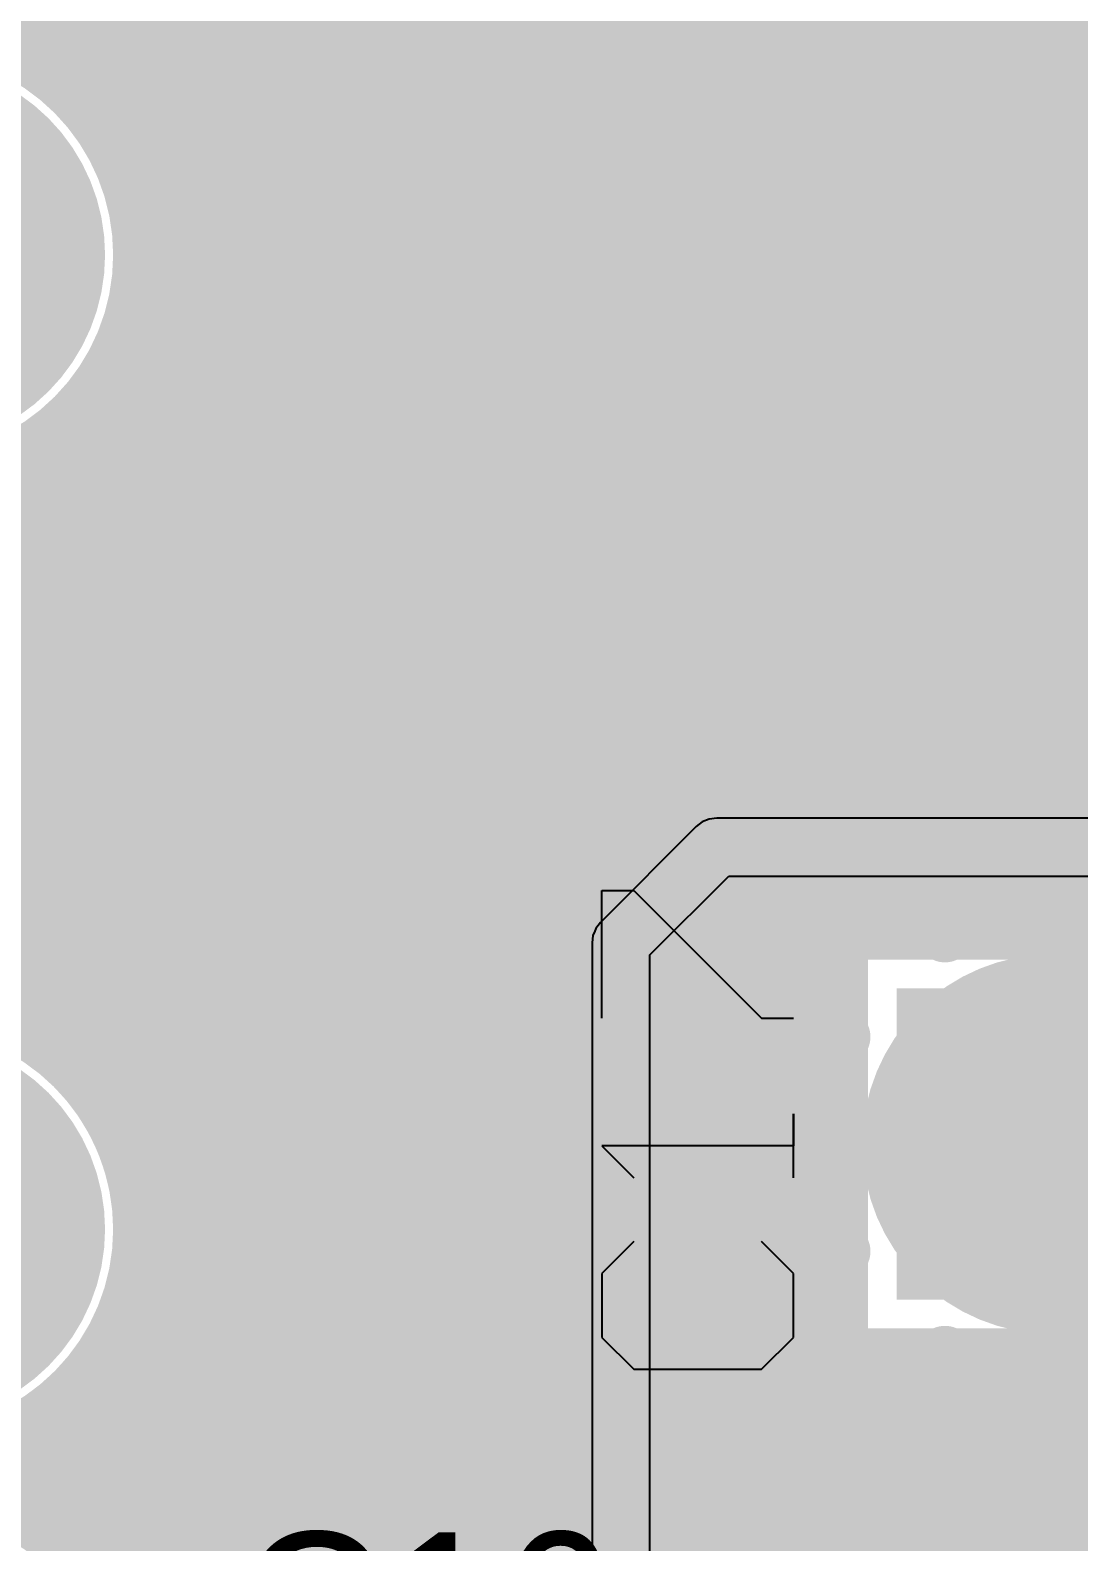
# Model space of a CAD drawing. Header units: millimetres. Extents: x 0.11 to 5.67, y 0.55 to 4.24.
# Drawn here: x 3.8944 to 4.1098, y 2.4734 to 2.784 of the extents above; entities that cross this region are included whole.
import ezdxf

# ---------------------------------------------------------------- set-up
doc = ezdxf.new("R2010")
doc.units = ezdxf.units.MM
doc.header["$MEASUREMENT"] = 0
for name, color, linetype in [('BottomLayer', 5, 'Continuous'), ('BottomSolder', 6, 'Continuous'), ('InternalPlane1', 76, 'Continuous'), ('InternalPlane2', 16, 'Continuous'), ('Mechanical3', 76, 'Continuous'), ('MultiLayer', 9, 'Continuous'), ('PadHoleLayer', 156, 'Continuous'), ('TopLayer', 1, 'Continuous'), ('TopOverlay', 2, 'Continuous'), ('TopSolder', 216, 'Continuous')]:
    doc.layers.add(name, color=color, linetype=linetype)

# ---------------------------------------------------------------- blocks, each defined once
blk = doc.blocks.new('NANOPINEO_CORE_1')
at = {"layer": 'BottomLayer', "const_width": 0.0315}
for points in [[(-0.7185, -0.19606, 1), (-0.68701, -0.19606, 1)], [(-0.7185, -0.29606, 1), (-0.68701, -0.29606, 1)], [(-0.7185, -0.39626, 1), (-0.68701, -0.39626, 1)]]:
    blk.add_lwpolyline(points, format="xyb", close=True, dxfattribs=at)
at = {"layer": 'BottomSolder', "const_width": 0.03346}
for points in [[(-0.71949, -0.19606, 1), (-0.68602, -0.19606, 1)], [(-0.71949, -0.29606, 1), (-0.68602, -0.29606, 1)], [(-0.71949, -0.39626, 1), (-0.68602, -0.39626, 1)]]:
    blk.add_lwpolyline(points, format="xyb", close=True, dxfattribs=at)
at = {"layer": 'InternalPlane1'}
for points, const_width in [([(-0.7226, -0.09606, 1), (-0.68291, -0.09606, 1)], 0.03968), ([(-0.7226, -0.19606, 1), (-0.68291, -0.19606, 1)], 0.03968), ([(-0.72805, -0.25221, 1), (-0.72215, -0.25221, 1)], 0.00591), ([(-0.74956, -0.27372, 1), (-0.74365, -0.27372, 1)], 0.00591), ([(-0.74956, -0.3184, 1), (-0.74365, -0.3184, 1)], 0.00591), ([(-0.72805, -0.33991, 1), (-0.72215, -0.33991, 1)], 0.00591), ([(-0.7226, -0.39626, 1), (-0.68291, -0.39626, 1)], 0.03968)]:
    blk.add_lwpolyline(points, format="xyb", close=True, dxfattribs=dict(at, const_width=const_width))
at = {"layer": 'InternalPlane1', "const_width": 0.01181}
for points in [[(-0.7251, -0.25221, -0.240079), (-0.68041, -0.25221)], [(-0.7466, -0.3184, -0.240079), (-0.7466, -0.27372)], [(-0.68041, -0.33991, -0.240079), (-0.7251, -0.33991)]]:
    blk.add_lwpolyline(points, format="xyb", dxfattribs=at)
at = {"layer": 'InternalPlane2', "const_width": 0.03968}
for points in [[(-0.7226, -0.09606, 1), (-0.68291, -0.09606, 1)], [(-0.7226, -0.19606, 1), (-0.68291, -0.19606, 1)], [(-0.7226, -0.29606, 1), (-0.68291, -0.29606, 1)], [(-0.7226, -0.39626, 1), (-0.68291, -0.39626, 1)]]:
    blk.add_lwpolyline(points, format="xyb", close=True, dxfattribs=at)
at = {"layer": 'MultiLayer', "const_width": 0.0315}
for points in [[(-0.7185, -0.19606, 1), (-0.68701, -0.19606, 1)], [(-0.7185, -0.29606, 1), (-0.68701, -0.29606, 1)], [(-0.7185, -0.39626, 1), (-0.68701, -0.39626, 1)]]:
    blk.add_lwpolyline(points, format="xyb", close=True, dxfattribs=at)
at = {"layer": 'TopLayer', "const_width": 0.0315}
for points in [[(-0.7185, -0.19606, 1), (-0.68701, -0.19606, 1)], [(-0.7185, -0.29606, 1), (-0.68701, -0.29606, 1)], [(-0.7185, -0.39626, 1), (-0.68701, -0.39626, 1)]]:
    blk.add_lwpolyline(points, format="xyb", close=True, dxfattribs=at)
at = {"layer": 'TopOverlay', "const_width": 0.00787}
blk.add_lwpolyline([(-0.75295, 0.79134), (-0.75295, -0.68307)], dxfattribs=at)
at = {"layer": 'TopSolder', "const_width": 0.03346}
for points in [[(-0.71949, -0.19606, 1), (-0.68602, -0.19606, 1)], [(-0.71949, -0.29606, 1), (-0.68602, -0.29606, 1)], [(-0.71949, -0.39626, 1), (-0.68602, -0.39626, 1)]]:
    blk.add_lwpolyline(points, format="xyb", close=True, dxfattribs=at)
blk = doc.blocks.new('CC8X3_5_262')
at = {"layer": 'BottomLayer', "const_width": 0.03}
blk.add_lwpolyline([(0.1228, 0, 1), (0.1528, 0, 1)], format="xyb", close=True, dxfattribs=at)
at = {"layer": 'BottomLayer'}
blk.add_solid([(-0.03, -0.03), (0.03, -0.03), (-0.03, 0.03), (0.03, 0.03)], dxfattribs=at)
at = {"layer": 'BottomSolder', "const_width": 0.03197}
blk.add_lwpolyline([(0.12181, 0, 1), (0.15378, 0, 1)], format="xyb", close=True, dxfattribs=at)
at = {"layer": 'BottomSolder'}
blk.add_solid([(-0.03197, -0.03197), (0.03197, -0.03197), (-0.03197, 0.03197), (0.03197, 0.03197)], dxfattribs=at)
at = {"layer": 'InternalPlane1', "const_width": 0.01181}
for points in [[(0.11576, 0.04324, -0.240079), (0.15983, 0.04324)], [(0.09456, -0.02203, -0.240079), (0.09456, 0.02203)], [(0.18103, 0.02203, -0.240079), (0.18103, -0.02203)]]:
    blk.add_lwpolyline(points, format="xyb", dxfattribs=at)
at = {"layer": 'InternalPlane1'}
for points, const_width in [([(0.11281, 0.04324, 1), (0.11872, 0.04324, 1)], 0.00591), ([(0.15687, 0.04324, 1), (0.16278, 0.04324, 1)], 0.00591), ([(-0.0195, 0, 1), (0.0195, 0, 1)], 0.039), ([(0.0916, 0.02203, 1), (0.09751, 0.02203, 1)], 0.00591), ([(0.17808, 0.02203, 1), (0.18399, 0.02203, 1)], 0.00591)]:
    blk.add_lwpolyline(points, format="xyb", close=True, dxfattribs=dict(at, const_width=const_width))
at = {"layer": 'InternalPlane2', "const_width": 0.01181}
for points in [[(-0.02203, 0.04324, -0.240079), (0.02203, 0.04324)], [(-0.04324, -0.02203, -0.240079), (-0.04324, 0.02203)], [(0.04324, 0.02203, -0.240079), (0.04324, -0.02203)]]:
    blk.add_lwpolyline(points, format="xyb", dxfattribs=at)
at = {"layer": 'InternalPlane2'}
for points, const_width in [([(-0.02498, 0.04324, 1), (-0.01908, 0.04324, 1)], 0.00591), ([(0.01908, 0.04324, 1), (0.02498, 0.04324, 1)], 0.00591), ([(0.1183, 0, 1), (0.1573, 0, 1)], 0.039), ([(-0.04619, 0.02203, 1), (-0.04029, 0.02203, 1)], 0.00591), ([(0.04029, 0.02203, 1), (0.04619, 0.02203, 1)], 0.00591)]:
    blk.add_lwpolyline(points, format="xyb", close=True, dxfattribs=dict(at, const_width=const_width))
at = {"layer": 'Mechanical3'}
for p, q in [((-0.0397, 0.09251), (-0.04626, 0.08595)), ((-0.02658, 0.09251), (-0.0397, 0.09251)), ((-0.02002, 0.08595), (-0.02658, 0.09251)), ((-0.00034, 0.09251), (-0.0069, 0.08595)), ((-0.00034, 0.05315), (-0.00034, 0.09251)), ((0.0259, 0.09251), (0.05213, 0.09251)), ((0.05213, 0.09251), (0.05213, 0.08595)), ((-0.04626, 0.08595), (-0.04626, 0.05971)), ((0.05213, 0.08595), (0.0259, 0.05971)), ((-0.04626, 0.05971), (-0.0397, 0.05315)), ((-0.02658, 0.05315), (-0.02002, 0.05971)), ((0.0259, 0.05971), (0.0259, 0.05315)), ((-0.0397, 0.05315), (-0.02658, 0.05315)), ((-0.0069, 0.05315), (0.00622, 0.05315)), ((0.00622, 0.05315), (-0.00034, 0.05315))]:
    blk.add_line(p, q, dxfattribs=at)
at = {"layer": 'MultiLayer', "const_width": 0.03}
blk.add_lwpolyline([(0.1228, 0, 1), (0.1528, 0, 1)], format="xyb", close=True, dxfattribs=at)
at = {"layer": 'MultiLayer'}
blk.add_solid([(-0.03, -0.03), (0.03, -0.03), (-0.03, 0.03), (0.03, 0.03)], dxfattribs=at)
at = {"layer": 'PadHoleLayer', "const_width": 0.019}
for points in [[(-0.0095, 0, 1), (0.0095, 0, 1)], [(0.1283, 0, 1), (0.1473, 0, 1)]]:
    blk.add_lwpolyline(points, format="xyb", close=True, dxfattribs=at)
at = {"layer": 'TopLayer', "const_width": 0.03}
blk.add_lwpolyline([(0.1228, 0, 1), (0.1528, 0, 1)], format="xyb", close=True, dxfattribs=at)
at = {"layer": 'TopLayer'}
blk.add_solid([(-0.03, -0.03), (0.03, -0.03), (-0.03, 0.03), (0.03, 0.03)], dxfattribs=at)
at = {"layer": 'TopOverlay'}
for points, const_width in [([(0.22638, 0, 1), (-0.08858, 0, 1)], 0.01), ([(0.22388, 0, 1), (0.22888, 0, 1)], 0.005)]:
    blk.add_lwpolyline(points, format="xyb", close=True, dxfattribs=dict(at, const_width=const_width))
at = {"layer": 'TopSolder', "const_width": 0.03197}
blk.add_lwpolyline([(0.12181, 0, 1), (0.15378, 0, 1)], format="xyb", close=True, dxfattribs=at)
at = {"layer": 'TopSolder'}
blk.add_solid([(-0.03197, -0.03197), (0.03197, -0.03197), (-0.03197, 0.03197), (0.03197, 0.03197)], dxfattribs=at)

msp = doc.modelspace()

# ---------------------------------------------------------------- linework, layer by layer
at = {"layer": 'BottomLayer'}
for points, const_width in [([(3.83858, 2.78641), (4.39943, 2.78641)], 0.00787), ([(3.88983, 2.77854), (4.39899, 2.77854)], 0.00787), ([(3.90122, 2.77066), (4.39265, 2.77066)], 0.00787), ([(3.90783, 2.76279), (4.39007, 2.76279)], 0.00787), ([(3.91199, 2.75491), (4.39007, 2.75491)], 0.00787), ([(3.9144, 2.74704), (4.39266, 2.74704)], 0.00787), ([(3.91533, 2.73917), (4.39901, 2.73917)], 0.00787), ([(3.91488, 2.73129), (4.08774, 2.73129)], 0.00787), ([(4.10433, 2.69291), (4.10433, 2.73079)], 0.00787), ([(3.91301, 2.72342), (4.07574, 2.72342)], 0.00787), ([(3.90951, 2.71554), (4.06917, 2.71554)], 0.00787), ([(3.90388, 2.70767), (4.06521, 2.70767)], 0.00787), ([(3.89469, 2.6998), (4.06309, 2.6998)], 0.00787), ([(3.83858, 2.69192), (4.06253, 2.69192)], 0.00787), ([(4.06646, 2.69291), (4.10433, 2.69291)], 0.00787), ([(4.10433, 2.69291), (4.1422, 2.69291)], 0.00787), ([(4.10433, 2.65504), (4.10433, 2.69291)], 0.00787), ([(3.83804, 2.68405), (4.06347, 2.68405)], 0.00787), ([(3.88976, 2.67617), (4.06602, 2.67617)], 0.00787), ([(3.90062, 2.6683), (4.07053, 2.6683)], 0.00787), ([(3.90688, 2.66043), (4.07801, 2.66043)], 0.00787), ([(3.91072, 2.65255), (4.09342, 2.65255)], 0.00787), ([(3.87008, 2.6376), (3.90945, 2.6376)], 0.01969), ([(3.9128, 2.64468), (5.19094, 2.64468)], 0.00787), ([(3.91338, 2.6368), (5.19094, 2.6368)], 0.00787), ([(3.91251, 2.62893), (5.19094, 2.62893)], 0.00787), ([(3.9101, 2.62106), (5.19094, 2.62106)], 0.00787), ([(3.90585, 2.61318), (5.19094, 2.61318)], 0.00787), ([(3.89894, 2.60531), (5.19094, 2.60531)], 0.00787), ([(4.06055, 2.5989), (4.14811, 2.5989)], 0.00787), ([(4.06055, 2.51134), (4.06055, 2.5989)], 0.00787), ([(3.88628, 2.59743), (4.06055, 2.59743)], 0.00787), ([(3.41658, 2.58956), (4.06055, 2.58956)], 0.00787), ([(3.88038, 2.58169), (4.06055, 2.58169)], 0.00787), ([(3.89725, 2.57381), (4.06055, 2.57381)], 0.00787), ([(3.90539, 2.56594), (4.06055, 2.56594)], 0.00787), ([(3.91046, 2.55806), (4.06055, 2.55806)], 0.00787), ([(3.91357, 2.55019), (4.06055, 2.55019)], 0.00787), ([(3.91511, 2.54232), (4.06055, 2.54232)], 0.00787), ([(3.91524, 2.53444), (4.06055, 2.53444)], 0.00787), ([(3.91399, 2.52657), (4.06055, 2.52657)], 0.00787), ([(3.91122, 2.51869), (4.06055, 2.51869)], 0.00787), ([(3.90659, 2.51082), (5.19094, 2.51082)], 0.00787), ([(4.06055, 2.51134), (4.14811, 2.51134)], 0.00787), ([(3.89922, 2.50295), (5.19058, 2.50295)], 0.00787), ([(3.88562, 2.49507), (5.1827, 2.49507)], 0.00787), ([(3.4891, 2.4872), (5.17483, 2.4872)], 0.00787), ([(3.88765, 2.47932), (4.40377, 2.47932)], 0.00787), ([(3.90014, 2.47145), (4.3891, 2.47145)], 0.00787)]:
    msp.add_lwpolyline(points, dxfattribs=dict(at, const_width=const_width))
at = {"layer": 'BottomLayer', "const_width": 0.00787}
for points in [[(3.83858, 2.77032, -0.662384), (3.91535, 2.7378)], [(3.91535, 2.7378, -0.662384), (3.83858, 2.70527)]]:
    msp.add_lwpolyline(points, format="xyb", dxfattribs=at)
at = {"layer": 'BottomLayer'}
for points, const_width in [([(3.89925, 2.77066, 1), (3.90319, 2.77066, 1)], 0.00394), ([(3.90586, 2.76279, 1), (3.9098, 2.76279, 1)], 0.00394), ([(3.91002, 2.75491, 1), (3.91396, 2.75491, 1)], 0.00394), ([(3.91243, 2.74704, 1), (3.91637, 2.74704, 1)], 0.00394), ([(3.91337, 2.73917, 1), (3.9173, 2.73917, 1)], 0.00394), ([(3.91339, 2.7378, 1), (3.91732, 2.7378, 1)], 0.00394), ([(3.91339, 2.7378, 1), (3.91732, 2.7378, 1)], 0.00394), ([(4.14614, 2.69291, 1), (4.06252, 2.69291, 1)], 0.00787), ([(3.91292, 2.73129, 1), (3.91685, 2.73129, 1)], 0.00394), ([(4.08577, 2.73129, 1), (4.08971, 2.73129, 1)], 0.00394), ([(4.10236, 2.73079, 1), (4.1063, 2.73079, 1)], 0.00394), ([(3.91104, 2.72342, 1), (3.91498, 2.72342, 1)], 0.00394), ([(4.07377, 2.72342, 1), (4.07771, 2.72342, 1)], 0.00394), ([(3.90754, 2.71554, 1), (3.91148, 2.71554, 1)], 0.00394), ([(4.06721, 2.71554, 1), (4.07114, 2.71554, 1)], 0.00394), ([(3.90191, 2.70767, 1), (3.90585, 2.70767, 1)], 0.00394), ([(4.06324, 2.70767, 1), (4.06718, 2.70767, 1)], 0.00394), ([(3.89273, 2.6998, 1), (3.89666, 2.6998, 1)], 0.00394), ([(4.06112, 2.6998, 1), (4.06506, 2.6998, 1)], 0.00394), ([(4.06055, 2.69291, 1), (4.06449, 2.69291, 1)], 0.00394), ([(4.06056, 2.69192, 1), (4.0645, 2.69192, 1)], 0.00394), ([(4.06449, 2.69291, 1), (4.06843, 2.69291, 1)], 0.00394), ([(4.10236, 2.69291, 1), (4.1063, 2.69291, 1)], 0.00394), ([(4.10236, 2.69291, 1), (4.1063, 2.69291, 1)], 0.00394), ([(4.10236, 2.69291, 1), (4.1063, 2.69291, 1)], 0.00394), ([(4.10236, 2.69291, 1), (4.1063, 2.69291, 1)], 0.00394), ([(4.0615, 2.68405, 1), (4.06544, 2.68405, 1)], 0.00394), ([(3.91339, 2.6376, 1), (3.82677, 2.6376, 1)], 0.00787), ([(4.06405, 2.67617, 1), (4.06799, 2.67617, 1)], 0.00394), ([(3.89865, 2.6683, 1), (3.90259, 2.6683, 1)], 0.00394), ([(4.06856, 2.6683, 1), (4.0725, 2.6683, 1)], 0.00394), ([(3.90491, 2.66043, 1), (3.90885, 2.66043, 1)], 0.00394), ([(4.07604, 2.66043, 1), (4.07998, 2.66043, 1)], 0.00394), ([(4.10236, 2.65504, 1), (4.1063, 2.65504, 1)], 0.00394), ([(3.90875, 2.65255, 1), (3.91269, 2.65255, 1)], 0.00394), ([(4.09145, 2.65255, 1), (4.09538, 2.65255, 1)], 0.00394), ([(3.90453, 2.6376, 1), (3.91437, 2.6376, 1)], 0.00984), ([(3.91083, 2.64468, 1), (3.91477, 2.64468, 1)], 0.00394), ([(3.91141, 2.6368, 1), (3.91535, 2.6368, 1)], 0.00394), ([(3.91142, 2.6376, 1), (3.91535, 2.6376, 1)], 0.00394), ([(3.91054, 2.62893, 1), (3.91448, 2.62893, 1)], 0.00394), ([(3.90813, 2.62106, 1), (3.91207, 2.62106, 1)], 0.00394), ([(3.90388, 2.61318, 1), (3.90782, 2.61318, 1)], 0.00394), ([(3.89697, 2.60531, 1), (3.90091, 2.60531, 1)], 0.00394), ([(4.05858, 2.5989, 1), (4.06252, 2.5989, 1)], 0.00394), ([(4.05858, 2.5989, 1), (4.06252, 2.5989, 1)], 0.00394), ([(4.05858, 2.59743, 1), (4.06252, 2.59743, 1)], 0.00394), ([(4.05858, 2.58956, 1), (4.06252, 2.58956, 1)], 0.00394), ([(3.91535, 2.5376, 1), (3.8248, 2.5376, 1)], 0.00787), ([(4.05858, 2.58169, 1), (4.06252, 2.58169, 1)], 0.00394), ([(3.89528, 2.57381, 1), (3.89922, 2.57381, 1)], 0.00394), ([(4.05858, 2.57381, 1), (4.06252, 2.57381, 1)], 0.00394), ([(3.90342, 2.56594, 1), (3.90736, 2.56594, 1)], 0.00394), ([(4.05858, 2.56594, 1), (4.06252, 2.56594, 1)], 0.00394), ([(3.9085, 2.55806, 1), (3.91243, 2.55806, 1)], 0.00394), ([(4.05858, 2.55806, 1), (4.06252, 2.55806, 1)], 0.00394), ([(3.9116, 2.55019, 1), (3.91554, 2.55019, 1)], 0.00394), ([(4.05858, 2.55019, 1), (4.06252, 2.55019, 1)], 0.00394), ([(3.91314, 2.54232, 1), (3.91708, 2.54232, 1)], 0.00394), ([(4.05858, 2.54232, 1), (4.06252, 2.54232, 1)], 0.00394), ([(3.91339, 2.5376, 1), (3.91732, 2.5376, 1)], 0.00394), ([(3.91328, 2.53444, 1), (3.91721, 2.53444, 1)], 0.00394), ([(4.05858, 2.53444, 1), (4.06252, 2.53444, 1)], 0.00394), ([(3.91202, 2.52657, 1), (3.91596, 2.52657, 1)], 0.00394), ([(4.05858, 2.52657, 1), (4.06252, 2.52657, 1)], 0.00394), ([(3.90925, 2.51869, 1), (3.91319, 2.51869, 1)], 0.00394), ([(4.05858, 2.51869, 1), (4.06252, 2.51869, 1)], 0.00394), ([(3.90462, 2.51082, 1), (3.90855, 2.51082, 1)], 0.00394), ([(4.05858, 2.51134, 1), (4.06252, 2.51134, 1)], 0.00394), ([(4.05858, 2.51134, 1), (4.06252, 2.51134, 1)], 0.00394), ([(3.89725, 2.50295, 1), (3.90119, 2.50295, 1)], 0.00394), ([(3.91535, 2.4376, 1), (3.8248, 2.4376, 1)], 0.00787), ([(3.89818, 2.47145, 1), (3.90211, 2.47145, 1)], 0.00394)]:
    msp.add_lwpolyline(points, format="xyb", close=True, dxfattribs=dict(at, const_width=const_width))
at = {"layer": 'InternalPlane2'}
for p, q in [((4.03245, 2.6213), (4.03122, 2.62035)), ((4.03389, 2.6219), (4.03245, 2.6213)), ((4.03543, 2.6221), (4.03389, 2.6219)), ((4.15354, 2.6221), (4.03543, 2.6221)), ((4.03122, 2.62035), (4.01154, 2.60067)), ((4.0217, 2.59399), (4.0379, 2.61019)), ((4.0379, 2.61019), (4.15108, 2.61019)), ((4.01059, 2.59943), (4.01034, 2.59884)), ((4.01154, 2.60067), (4.01059, 2.59943)), ((4.00999, 2.598), (4.00979, 2.59646)), ((4.00979, 2.59646), (4.00979, 2.57874)), ((4.01034, 2.59884), (4.00999, 2.598)), ((4.0217, 2.57874), (4.0217, 2.59399)), ((4.00979, 2.57874), (4.00979, 2.31988)), ((4.0217, 2.32235), (4.0217, 2.57874))]:
    msp.add_line(p, q, dxfattribs=at)
at = {"layer": 'InternalPlane2', "const_width": 0.01181}
for points in [[(4.01575, 2.59646), (4.03543, 2.61614)], [(4.03543, 2.61614), (4.15354, 2.61614)], [(4.01575, 2.57874), (4.01575, 2.59646)], [(4.01575, 2.31988), (4.01575, 2.57874)]]:
    msp.add_lwpolyline(points, dxfattribs=at)
at = {"layer": 'InternalPlane2', "const_width": 0.00591}
for points in [[(4.03248, 2.61614, 1), (4.03839, 2.61614, 1)], [(4.03248, 2.61614, 1), (4.03839, 2.61614, 1)], [(4.0128, 2.59646, 1), (4.0187, 2.59646, 1)], [(4.0128, 2.59646, 1), (4.0187, 2.59646, 1)], [(4.0128, 2.57874, 1), (4.0187, 2.57874, 1)], [(4.0128, 2.57874, 1), (4.0187, 2.57874, 1)]]:
    msp.add_lwpolyline(points, format="xyb", close=True, dxfattribs=at)
at = {"layer": 'TopLayer'}
for points, const_width in [([(3.85401, 2.91831), (3.99519, 2.77713)], 0.00787), ([(3.84375, 2.78641), (3.98591, 2.78641)], 0.00787), ([(3.88983, 2.77854), (3.99378, 2.77854)], 0.00787), ([(3.90122, 2.77066), (4.39265, 2.77066)], 0.00787), ([(4.00841, 2.77165), (4.39319, 2.77165)], 0.00787), ([(3.90783, 2.76279), (4.39007, 2.76279)], 0.00787), ([(3.91199, 2.75491), (4.39007, 2.75491)], 0.00787), ([(3.9144, 2.74704), (4.39266, 2.74704)], 0.00787), ([(3.91533, 2.73917), (4.39901, 2.73917)], 0.00787), ([(3.91488, 2.73129), (4.08774, 2.73129)], 0.00787), ([(4.10433, 2.69291), (4.10433, 2.73079)], 0.00787), ([(3.91301, 2.72342), (4.07574, 2.72342)], 0.00787), ([(3.90951, 2.71554), (4.06917, 2.71554)], 0.00787), ([(3.90388, 2.70767), (4.06521, 2.70767)], 0.00787), ([(3.89469, 2.6998), (4.06309, 2.6998)], 0.00787), ([(3.84926, 2.69192), (4.06253, 2.69192)], 0.00787), ([(4.06646, 2.69291), (4.10433, 2.69291)], 0.00787), ([(4.10433, 2.69291), (4.1422, 2.69291)], 0.00787), ([(3.84139, 2.68405), (4.06347, 2.68405)], 0.00787), ([(3.88976, 2.67617), (4.06602, 2.67617)], 0.00787), ([(3.90062, 2.6683), (4.07053, 2.6683)], 0.00787), ([(3.90688, 2.66043), (4.07801, 2.66043)], 0.00787), ([(3.91072, 2.65255), (4.0058, 2.65255)], 0.00787), ([(4.01181, 2.65354), (4.09025, 2.65354)], 0.00787), ([(3.95781, 2.60728), (3.99859, 2.64807)], 0.00787), ([(3.87008, 2.6376), (3.90945, 2.6376)], 0.01969), ([(3.9128, 2.64468), (3.9952, 2.64468)], 0.00787), ([(3.91338, 2.6368), (3.98733, 2.6368)], 0.00787), ([(3.96555, 2.58858), (4.01181, 2.63484)], 0.00984), ([(4.01181, 2.63484), (4.1998, 2.63484)], 0.00984), ([(3.91251, 2.62893), (3.97945, 2.62893)], 0.00787), ([(3.9101, 2.62106), (3.97158, 2.62106)], 0.00787), ([(3.97877, 2.57536), (4.01956, 2.61614)], 0.00787), ([(3.99141, 2.56174), (4.04581, 2.61614)], 0.00787), ([(4.01956, 2.61614), (4.04581, 2.61614)], 0.00787), ([(3.90585, 2.61318), (3.9637, 2.61318)], 0.00787), ([(4.0166, 2.61318), (4.04285, 2.61318)], 0.00787), ([(4.00394, 2.54921), (4.06496, 2.61024)], 0.00787), ([(4.06496, 2.61024), (4.16535, 2.61024)], 0.00787), ([(3.90101, 2.60728), (3.95781, 2.60728)], 0.00787), ([(4.00872, 2.60531), (4.03498, 2.60531)], 0.00787), ([(4.06003, 2.60531), (4.17028, 2.60531)], 0.00787), ([(4.00085, 2.59743), (4.0271, 2.59743)], 0.00787), ([(4.05216, 2.59743), (4.17816, 2.59743)], 0.00787), ([(4.06252, 2.59693), (4.14614, 2.59693)], 0.00787), ([(4.06252, 2.51331), (4.06252, 2.59693)], 0.00787), ([(4.10433, 2.55512), (4.10433, 2.59299)], 0.00787), ([(3.74705, 2.58858), (3.96555, 2.58858)], 0.00984), ([(3.99298, 2.58956), (4.01923, 2.58956)], 0.00787), ([(4.04428, 2.58956), (4.06252, 2.58956)], 0.00787), ([(3.9851, 2.58169), (4.01136, 2.58169)], 0.00787), ([(4.03641, 2.58169), (4.06252, 2.58169)], 0.00787), ([(3.97702, 2.57381), (4.00348, 2.57381)], 0.00787), ([(4.02854, 2.57381), (4.06252, 2.57381)], 0.00787), ([(3.90182, 2.56988), (3.96555, 2.56988)], 0.00787), ([(3.90539, 2.56594), (3.99561, 2.56594)], 0.00787), ([(4.02066, 2.56594), (4.06252, 2.56594)], 0.00787), ([(3.91046, 2.55806), (3.98859, 2.55806)], 0.00787), ([(4.01279, 2.55806), (4.06252, 2.55806)], 0.00787), ([(4.06646, 2.55512), (4.10433, 2.55512)], 0.00787), ([(4.10433, 2.55512), (4.1422, 2.55512)], 0.00787), ([(4.10433, 2.51724), (4.10433, 2.55512)], 0.00787), ([(3.91357, 2.55019), (3.98625, 2.55019)], 0.00787), ([(3.98622, 2.43799), (3.98622, 2.54921)], 0.00787), ([(4.00394, 2.43799), (4.00394, 2.54921)], 0.00787), ([(4.00491, 2.55019), (4.06252, 2.55019)], 0.00787), ([(3.91511, 2.54232), (3.98622, 2.54232)], 0.00787), ([(4.00394, 2.54232), (4.06252, 2.54232)], 0.00787), ([(3.91524, 2.53444), (3.98622, 2.53444)], 0.00787), ([(4.00394, 2.53444), (4.06252, 2.53444)], 0.00787), ([(3.91399, 2.52657), (3.98622, 2.52657)], 0.00787), ([(4.00394, 2.52657), (4.06252, 2.52657)], 0.00787), ([(3.91122, 2.51869), (3.98622, 2.51869)], 0.00787), ([(4.00394, 2.51869), (4.06252, 2.51869)], 0.00787), ([(4.06252, 2.51331), (4.14614, 2.51331)], 0.00787), ([(3.90659, 2.51082), (3.98622, 2.51082)], 0.00787), ([(4.00394, 2.51082), (4.18701, 2.51082)], 0.00787), ([(3.89922, 2.50295), (3.98622, 2.50295)], 0.00787), ([(4.00394, 2.50295), (4.18701, 2.50295)], 0.00787), ([(3.88562, 2.49507), (3.98622, 2.49507)], 0.00787), ([(4.00394, 2.49507), (4.18701, 2.49507)], 0.00787), ([(3.84613, 2.4872), (3.98622, 2.4872)], 0.00787), ([(4.00394, 2.4872), (4.18701, 2.4872)], 0.00787), ([(3.88765, 2.47932), (3.98622, 2.47932)], 0.00787), ([(4.00394, 2.47932), (4.18701, 2.47932)], 0.00787), ([(3.90014, 2.47145), (3.98622, 2.47145)], 0.00787), ([(4.00394, 2.47145), (4.18701, 2.47145)], 0.00787)]:
    msp.add_lwpolyline(points, dxfattribs=dict(at, const_width=const_width))
for points, const_width in [([(3.98394, 2.78641, 1), (3.98788, 2.78641, 1)], 0.00394), ([(3.99181, 2.77854, 1), (3.99575, 2.77854, 1)], 0.00394), ([(3.99322, 2.77713, 1), (3.99715, 2.77713, 1)], 0.00394), ([(3.99322, 2.77713, 1), (3.99715, 2.77713, 1)], 0.00394), ([(3.99322, 2.77713, 1), (3.99715, 2.77713, 1)], 0.00394), ([(3.89925, 2.77066, 1), (3.90319, 2.77066, 1)], 0.00394), ([(4.00644, 2.77165, 1), (4.01038, 2.77165, 1)], 0.00394), ([(4.00644, 2.77165, 1), (4.01038, 2.77165, 1)], 0.00394), ([(4.00644, 2.77165, 1), (4.01038, 2.77165, 1)], 0.00394), ([(3.90586, 2.76279, 1), (3.9098, 2.76279, 1)], 0.00394), ([(3.91002, 2.75491, 1), (3.91396, 2.75491, 1)], 0.00394), ([(3.91243, 2.74704, 1), (3.91637, 2.74704, 1)], 0.00394), ([(3.91337, 2.73917, 1), (3.9173, 2.73917, 1)], 0.00394), ([(3.91339, 2.7378, 1), (3.91732, 2.7378, 1)], 0.00394), ([(3.91339, 2.7378, 1), (3.91732, 2.7378, 1)], 0.00394), ([(3.91292, 2.73129, 1), (3.91685, 2.73129, 1)], 0.00394), ([(4.08577, 2.73129, 1), (4.08971, 2.73129, 1)], 0.00394), ([(4.10236, 2.73079, 1), (4.1063, 2.73079, 1)], 0.00394), ([(3.91104, 2.72342, 1), (3.91498, 2.72342, 1)], 0.00394), ([(4.07377, 2.72342, 1), (4.07771, 2.72342, 1)], 0.00394), ([(3.90754, 2.71554, 1), (3.91148, 2.71554, 1)], 0.00394), ([(4.06721, 2.71554, 1), (4.07114, 2.71554, 1)], 0.00394), ([(3.90191, 2.70767, 1), (3.90585, 2.70767, 1)], 0.00394), ([(4.06324, 2.70767, 1), (4.06718, 2.70767, 1)], 0.00394), ([(3.89273, 2.6998, 1), (3.89666, 2.6998, 1)], 0.00394), ([(4.06112, 2.6998, 1), (4.06506, 2.6998, 1)], 0.00394), ([(4.06056, 2.69192, 1), (4.0645, 2.69192, 1)], 0.00394), ([(4.06449, 2.69291, 1), (4.06843, 2.69291, 1)], 0.00394), ([(4.10236, 2.69291, 1), (4.1063, 2.69291, 1)], 0.00394), ([(4.10236, 2.69291, 1), (4.1063, 2.69291, 1)], 0.00394), ([(4.10236, 2.69291, 1), (4.1063, 2.69291, 1)], 0.00394), ([(4.0615, 2.68405, 1), (4.06544, 2.68405, 1)], 0.00394), ([(4.06405, 2.67617, 1), (4.06799, 2.67617, 1)], 0.00394), ([(3.89865, 2.6683, 1), (3.90259, 2.6683, 1)], 0.00394), ([(4.06856, 2.6683, 1), (4.0725, 2.6683, 1)], 0.00394), ([(3.90491, 2.66043, 1), (3.90885, 2.66043, 1)], 0.00394), ([(4.07604, 2.66043, 1), (4.07998, 2.66043, 1)], 0.00394), ([(3.90875, 2.65255, 1), (3.91269, 2.65255, 1)], 0.00394), ([(4.00384, 2.65255, 1), (4.00777, 2.65255, 1)], 0.00394), ([(4.00984, 2.65354, 1), (4.01378, 2.65354, 1)], 0.00394), ([(4.00984, 2.65354, 1), (4.01378, 2.65354, 1)], 0.00394), ([(4.00984, 2.65354, 1), (4.01378, 2.65354, 1)], 0.00394), ([(4.08829, 2.65354, 1), (4.09222, 2.65354, 1)], 0.00394), ([(4.08829, 2.65354, 1), (4.09222, 2.65354, 1)], 0.00394), ([(3.99662, 2.64807, 1), (4.00056, 2.64807, 1)], 0.00394), ([(3.99662, 2.64807, 1), (4.00056, 2.64807, 1)], 0.00394), ([(3.99662, 2.64807, 1), (4.00056, 2.64807, 1)], 0.00394), ([(3.90453, 2.6376, 1), (3.91437, 2.6376, 1)], 0.00984), ([(3.91083, 2.64468, 1), (3.91477, 2.64468, 1)], 0.00394), ([(3.99323, 2.64468, 1), (3.99717, 2.64468, 1)], 0.00394), ([(3.91141, 2.6368, 1), (3.91535, 2.6368, 1)], 0.00394), ([(3.91142, 2.6376, 1), (3.91535, 2.6376, 1)], 0.00394), ([(3.91142, 2.6376, 1), (3.91535, 2.6376, 1)], 0.00394), ([(3.98536, 2.6368, 1), (3.98929, 2.6368, 1)], 0.00394), ([(4.00935, 2.63484, 1), (4.01427, 2.63484, 1)], 0.00492), ([(4.00935, 2.63484, 1), (4.01427, 2.63484, 1)], 0.00492), ([(3.91054, 2.62893, 1), (3.91448, 2.62893, 1)], 0.00394), ([(3.97748, 2.62893, 1), (3.98142, 2.62893, 1)], 0.00394), ([(3.90813, 2.62106, 1), (3.91207, 2.62106, 1)], 0.00394), ([(3.96961, 2.62106, 1), (3.97355, 2.62106, 1)], 0.00394), ([(4.01759, 2.61614, 1), (4.02153, 2.61614, 1)], 0.00394), ([(4.01759, 2.61614, 1), (4.02153, 2.61614, 1)], 0.00394), ([(4.04384, 2.61614, 1), (4.04778, 2.61614, 1)], 0.00394), ([(4.04384, 2.61614, 1), (4.04778, 2.61614, 1)], 0.00394), ([(3.90388, 2.61318, 1), (3.90782, 2.61318, 1)], 0.00394), ([(3.96174, 2.61318, 1), (3.96567, 2.61318, 1)], 0.00394), ([(4.01463, 2.61318, 1), (4.01857, 2.61318, 1)], 0.00394), ([(4.04088, 2.61318, 1), (4.04482, 2.61318, 1)], 0.00394), ([(4.06299, 2.61024, 1), (4.06693, 2.61024, 1)], 0.00394), ([(4.06299, 2.61024, 1), (4.06693, 2.61024, 1)], 0.00394), ([(3.89904, 2.60728, 1), (3.90297, 2.60728, 1)], 0.00394), ([(3.89904, 2.60728, 1), (3.90297, 2.60728, 1)], 0.00394), ([(3.95584, 2.60728, 1), (3.95977, 2.60728, 1)], 0.00394), ([(3.95584, 2.60728, 1), (3.95977, 2.60728, 1)], 0.00394), ([(4.00675, 2.60531, 1), (4.01069, 2.60531, 1)], 0.00394), ([(4.03301, 2.60531, 1), (4.03695, 2.60531, 1)], 0.00394), ([(4.05806, 2.60531, 1), (4.062, 2.60531, 1)], 0.00394), ([(3.99888, 2.59743, 1), (4.00282, 2.59743, 1)], 0.00394), ([(4.02513, 2.59743, 1), (4.02907, 2.59743, 1)], 0.00394), ([(4.05019, 2.59743, 1), (4.05413, 2.59743, 1)], 0.00394), ([(4.06055, 2.59693, 1), (4.06449, 2.59693, 1)], 0.00394), ([(4.06055, 2.59693, 1), (4.06449, 2.59693, 1)], 0.00394), ([(4.10236, 2.59299, 1), (4.1063, 2.59299, 1)], 0.00394), ([(3.96309, 2.58858, 1), (3.96801, 2.58858, 1)], 0.00492), ([(3.96309, 2.58858, 1), (3.96801, 2.58858, 1)], 0.00492), ([(3.99101, 2.58956, 1), (3.99494, 2.58956, 1)], 0.00394), ([(4.01726, 2.58956, 1), (4.0212, 2.58956, 1)], 0.00394), ([(4.04232, 2.58956, 1), (4.04625, 2.58956, 1)], 0.00394), ([(4.06055, 2.58956, 1), (4.06449, 2.58956, 1)], 0.00394), ([(3.98313, 2.58169, 1), (3.98707, 2.58169, 1)], 0.00394), ([(4.00939, 2.58169, 1), (4.01332, 2.58169, 1)], 0.00394), ([(4.03444, 2.58169, 1), (4.03838, 2.58169, 1)], 0.00394), ([(4.06055, 2.58169, 1), (4.06449, 2.58169, 1)], 0.00394), ([(3.97505, 2.57381, 1), (3.97899, 2.57381, 1)], 0.00394), ([(3.97681, 2.57536, 1), (3.98074, 2.57536, 1)], 0.00394), ([(3.97681, 2.57536, 1), (3.98074, 2.57536, 1)], 0.00394), ([(3.97681, 2.57536, 1), (3.98074, 2.57536, 1)], 0.00394), ([(4.00151, 2.57381, 1), (4.00545, 2.57381, 1)], 0.00394), ([(4.02657, 2.57381, 1), (4.0305, 2.57381, 1)], 0.00394), ([(4.06055, 2.57381, 1), (4.06449, 2.57381, 1)], 0.00394), ([(3.89985, 2.56988, 1), (3.90379, 2.56988, 1)], 0.00394), ([(3.89985, 2.56988, 1), (3.90379, 2.56988, 1)], 0.00394), ([(3.96358, 2.56988, 1), (3.96752, 2.56988, 1)], 0.00394), ([(3.96358, 2.56988, 1), (3.96752, 2.56988, 1)], 0.00394), ([(3.96358, 2.56988, 1), (3.96752, 2.56988, 1)], 0.00394), ([(3.90342, 2.56594, 1), (3.90736, 2.56594, 1)], 0.00394), ([(3.99364, 2.56594, 1), (3.99758, 2.56594, 1)], 0.00394), ([(4.01869, 2.56594, 1), (4.02263, 2.56594, 1)], 0.00394), ([(4.06055, 2.56594, 1), (4.06449, 2.56594, 1)], 0.00394), ([(3.98944, 2.56174, 1), (3.99338, 2.56174, 1)], 0.00394), ([(3.98944, 2.56174, 1), (3.99338, 2.56174, 1)], 0.00394), ([(3.98944, 2.56174, 1), (3.99338, 2.56174, 1)], 0.00394), ([(3.9085, 2.55806, 1), (3.91243, 2.55806, 1)], 0.00394), ([(3.98662, 2.55806, 1), (3.99056, 2.55806, 1)], 0.00394), ([(4.01082, 2.55806, 1), (4.01476, 2.55806, 1)], 0.00394), ([(4.06055, 2.55806, 1), (4.06449, 2.55806, 1)], 0.00394), ([(4.06449, 2.55512, 1), (4.06843, 2.55512, 1)], 0.00394), ([(4.10236, 2.55512, 1), (4.1063, 2.55512, 1)], 0.00394), ([(4.10236, 2.55512, 1), (4.1063, 2.55512, 1)], 0.00394), ([(4.10236, 2.55512, 1), (4.1063, 2.55512, 1)], 0.00394), ([(4.10236, 2.55512, 1), (4.1063, 2.55512, 1)], 0.00394), ([(3.9116, 2.55019, 1), (3.91554, 2.55019, 1)], 0.00394), ([(3.98425, 2.54921, 1), (3.98819, 2.54921, 1)], 0.00394), ([(3.98425, 2.54921, 1), (3.98819, 2.54921, 1)], 0.00394), ([(3.98425, 2.54921, 1), (3.98819, 2.54921, 1)], 0.00394), ([(3.98428, 2.55019, 1), (3.98822, 2.55019, 1)], 0.00394), ([(4.00197, 2.54921, 1), (4.00591, 2.54921, 1)], 0.00394), ([(4.00197, 2.54921, 1), (4.00591, 2.54921, 1)], 0.00394), ([(4.00295, 2.55019, 1), (4.00688, 2.55019, 1)], 0.00394), ([(4.06055, 2.55019, 1), (4.06449, 2.55019, 1)], 0.00394), ([(3.91314, 2.54232, 1), (3.91708, 2.54232, 1)], 0.00394), ([(3.98425, 2.54232, 1), (3.98819, 2.54232, 1)], 0.00394), ([(4.00197, 2.54232, 1), (4.00591, 2.54232, 1)], 0.00394), ([(4.06055, 2.54232, 1), (4.06449, 2.54232, 1)], 0.00394), ([(3.91339, 2.5376, 1), (3.91732, 2.5376, 1)], 0.00394), ([(3.91339, 2.5376, 1), (3.91732, 2.5376, 1)], 0.00394), ([(3.91328, 2.53444, 1), (3.91721, 2.53444, 1)], 0.00394), ([(3.98425, 2.53444, 1), (3.98819, 2.53444, 1)], 0.00394), ([(4.00197, 2.53444, 1), (4.00591, 2.53444, 1)], 0.00394), ([(4.06055, 2.53444, 1), (4.06449, 2.53444, 1)], 0.00394), ([(3.91202, 2.52657, 1), (3.91596, 2.52657, 1)], 0.00394), ([(3.98425, 2.52657, 1), (3.98819, 2.52657, 1)], 0.00394), ([(4.00197, 2.52657, 1), (4.00591, 2.52657, 1)], 0.00394), ([(4.06055, 2.52657, 1), (4.06449, 2.52657, 1)], 0.00394), ([(3.90925, 2.51869, 1), (3.91319, 2.51869, 1)], 0.00394), ([(3.98425, 2.51869, 1), (3.98819, 2.51869, 1)], 0.00394), ([(4.00197, 2.51869, 1), (4.00591, 2.51869, 1)], 0.00394), ([(4.06055, 2.51869, 1), (4.06449, 2.51869, 1)], 0.00394), ([(4.10236, 2.51724, 1), (4.1063, 2.51724, 1)], 0.00394), ([(4.06055, 2.51331, 1), (4.06449, 2.51331, 1)], 0.00394), ([(4.06055, 2.51331, 1), (4.06449, 2.51331, 1)], 0.00394), ([(3.90462, 2.51082, 1), (3.90855, 2.51082, 1)], 0.00394), ([(3.98425, 2.51082, 1), (3.98819, 2.51082, 1)], 0.00394), ([(4.00197, 2.51082, 1), (4.00591, 2.51082, 1)], 0.00394), ([(3.89725, 2.50295, 1), (3.90119, 2.50295, 1)], 0.00394), ([(3.98425, 2.50295, 1), (3.98819, 2.50295, 1)], 0.00394), ([(4.00197, 2.50295, 1), (4.00591, 2.50295, 1)], 0.00394), ([(3.98425, 2.49507, 1), (3.98819, 2.49507, 1)], 0.00394), ([(4.00197, 2.49507, 1), (4.00591, 2.49507, 1)], 0.00394), ([(3.98425, 2.4872, 1), (3.98819, 2.4872, 1)], 0.00394), ([(4.00197, 2.4872, 1), (4.00591, 2.4872, 1)], 0.00394), ([(3.98425, 2.47932, 1), (3.98819, 2.47932, 1)], 0.00394), ([(4.00197, 2.47932, 1), (4.00591, 2.47932, 1)], 0.00394), ([(3.89818, 2.47145, 1), (3.90211, 2.47145, 1)], 0.00394), ([(3.98425, 2.47145, 1), (3.98819, 2.47145, 1)], 0.00394), ([(4.00197, 2.47145, 1), (4.00591, 2.47145, 1)], 0.00394)]:
    msp.add_lwpolyline(points, format="xyb", close=True, dxfattribs=dict(at, const_width=const_width))
at = {"layer": 'TopLayer', "const_width": 0.00787}
for points in [[(3.82809, 2.72086, -1.212712), (3.91535, 2.7378)], [(4.00841, 2.77165, -0.198912), (3.99519, 2.77713)], [(4.00841, 2.77165, -0.198912), (3.99519, 2.77713)], [(3.91535, 2.7378, -0.53151), (3.85314, 2.69581)], [(4.09025, 2.65354, -1.927671), (4.14614, 2.69291)], [(3.83915, 2.60728, -1.488539), (3.91339, 2.6376)], [(3.99859, 2.64807, -0.198912), (4.01181, 2.65354)], [(3.99859, 2.64807, -0.198912), (4.01181, 2.65354)], [(3.91339, 2.6376, -0.196316), (3.90101, 2.60728)], [(3.97877, 2.57536, -0.198912), (3.96555, 2.56988)], [(3.97877, 2.57536, -0.198912), (3.96555, 2.56988)], [(3.90182, 2.56988, -0.201105), (3.91535, 2.5376)], [(3.98622, 2.54921, -0.198912), (3.99141, 2.56174)], [(3.98622, 2.54921, -0.198912), (3.99141, 2.56174)], [(3.91535, 2.5376, -0.523921), (3.85415, 2.49522)], [(3.83858, 2.47012, -0.662384), (3.91535, 2.4376)]]:
    msp.add_lwpolyline(points, format="xyb", dxfattribs=at)

# ---------------------------------------------------------------- block references
for name, p, rotation in [('NANOPINEO_CORE_1', (3.16732, 2.34154), 180), ('CC8X3_5_262', (4.10433, 2.55512), 90)]:
    msp.add_blockref(name, p, dxfattribs=dict(rotation=rotation))

# ---------------------------------------------------------------- texts
at = {"layer": 'TopOverlay'}
msp.add_text('C16', height=0.031496, dxfattribs=at).set_placement((3.93701, 2.4439))

doc.saveas('drawing.dxf')
